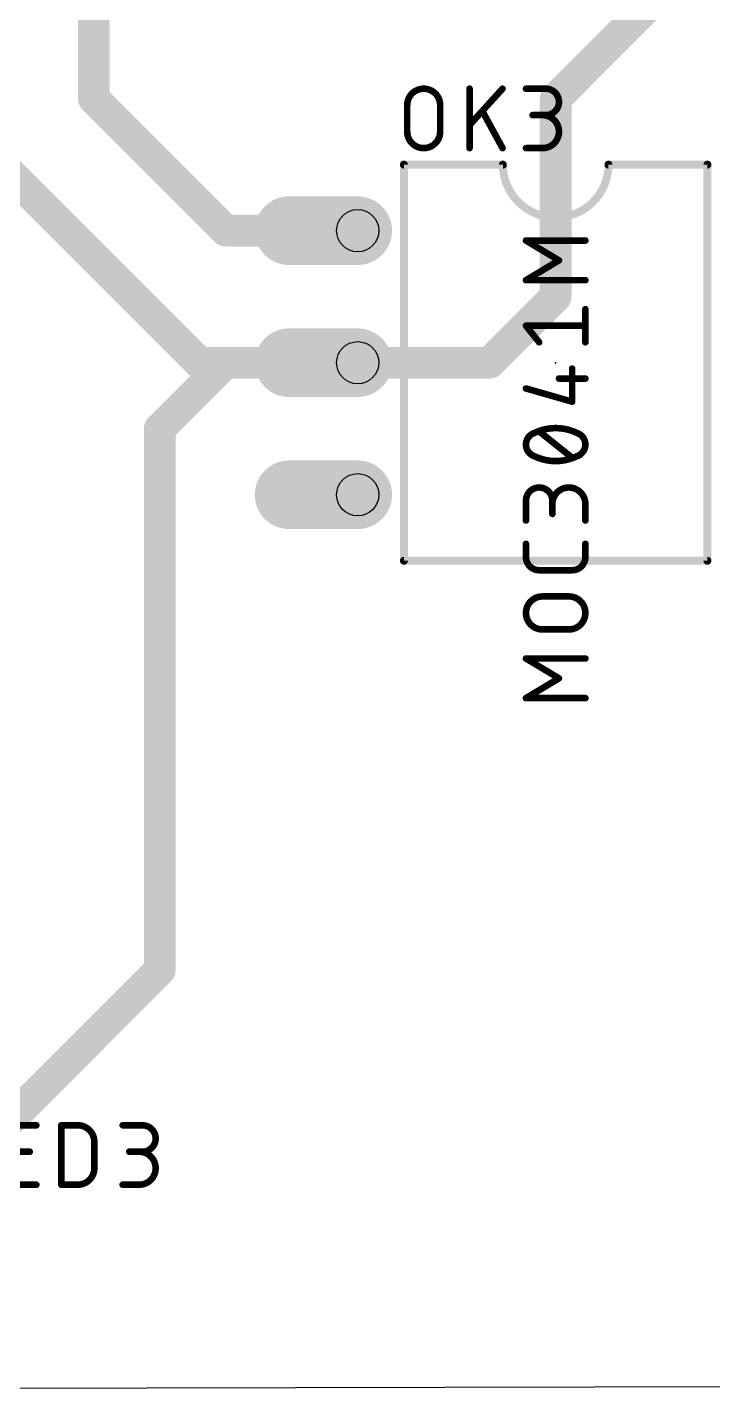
# Model space of a CAD drawing. Extents: x -11 to 108, y -2 to 100.
# Drawn here: x 30.47 to 43.66, y -2.03 to 24.23 of the extents above; entities that cross this region are included whole.
import ezdxf

# ---------------------------------------------------------------- set-up
doc = ezdxf.new("R2010")
doc.units = 0
for name, color, linetype in [('16', 132, 'CONTINUOUS'), ('17', 110, 'CONTINUOUS'), ('20', 31, 'CONTINUOUS'), ('21', 253, 'CONTINUOUS'), ('23', 53, 'CONTINUOUS'), ('25', 253, 'CONTINUOUS'), ('27', 253, 'CONTINUOUS'), ('44', 253, 'CONTINUOUS')]:
    doc.layers.add(name, color=color, linetype=linetype)

# ---------------------------------------------------------------- blocks, each defined once
blk = doc.blocks.new('OFFSETP100')
at = {"const_width": 1}
blk.add_lwpolyline([(0, 0), (1, 0)], dxfattribs=at)
at = {"const_width": 0.5}
for points in [[(0, 0.25, 1), (0, -0.25)], [(1, -0.25, 1), (1, 0.25)]]:
    blk.add_lwpolyline(points, format="xyb", dxfattribs=at)

msp = doc.modelspace()

# ---------------------------------------------------------------- linework, layer by layer
at = {"layer": '16', "const_width": 0.6096}
for points in [[(31.75, 22.86), (31.75, 27.94)], [(40.64, 22.86), (43.18, 25.4)], [(34.29, 20.32), (31.75, 22.86)], [(40.64, 19.05), (40.64, 22.86)], [(29.972, 21.59), (33.782, 17.78)], [(36.83, 20.32), (34.29, 20.32)], [(39.37, 17.78), (40.64, 19.05)], [(33.02, 16.51), (34.29, 17.78)], [(33.782, 17.78), (36.83, 17.78)], [(34.29, 17.78), (36.83, 17.78)], [(36.83, 17.78), (39.37, 17.78)], [(33.02, 6.096), (33.02, 16.51)], [(28.448, 1.524), (33.02, 6.096)]]:
    msp.add_lwpolyline(points, dxfattribs=at)
at = {"layer": '16', "const_width": 0.3048}
for points in [[(31.8578, 22.9678, 1), (31.6422, 22.7522)], [(40.5322, 22.9678, 1), (40.7478, 22.7522)], [(40.7924, 22.86, 1), (40.4876, 22.86)], [(31.5976, 22.86, 1), (31.9024, 22.86)], [(34.29, 20.4724, 1), (34.29, 20.1676)], [(34.1822, 20.2122, 1), (34.3978, 20.4278)], [(36.83, 20.1676, 1), (36.83, 20.4724)], [(40.4876, 19.05, 1), (40.7924, 19.05)], [(40.7478, 18.9422, 1), (40.5322, 19.1578)], [(33.782, 17.9324, 1), (33.782, 17.6276)], [(33.6742, 17.6722, 1), (33.8898, 17.8878)], [(34.29, 17.9324, 1), (34.29, 17.6276)], [(34.3978, 17.6722, 1), (34.1822, 17.8878)], [(36.83, 17.9324, 1), (36.83, 17.6276)], [(36.83, 17.6276, 1), (36.83, 17.9324)], [(36.83, 17.6276, 1), (36.83, 17.9324)], [(39.2622, 17.8878, 1), (39.4778, 17.6722)], [(39.37, 17.6276, 1), (39.37, 17.9324)], [(33.1724, 16.51, 1), (32.8676, 16.51)], [(32.9122, 16.6178, 1), (33.1278, 16.4022)], [(33.1278, 5.9882, 1), (32.9122, 6.2038)], [(32.8676, 6.096, 1), (33.1724, 6.096)]]:
    msp.add_lwpolyline(points, format="xyb", dxfattribs=at)
at = {"layer": '20'}
msp.add_line((-10.922, -2.032), (107.93, -1.778), dxfattribs=at)
at = {"layer": '21', "const_width": 0.1524}
for points in [[(37.719, 21.59), (37.719, 13.97)], [(37.719, 21.59), (39.624, 21.59)], [(43.561, 21.59), (41.656, 21.59)], [(43.561, 13.97), (43.561, 21.59)], [(43.561, 13.97), (37.719, 13.97)]]:
    msp.add_lwpolyline(points, dxfattribs=at)
at = {"layer": '21'}
for points, const_width in [([(37.7571, 21.59, 1), (37.6809, 21.59)], 0.0762), ([(37.719, 21.6281, 1), (37.719, 21.5519)], 0.0762), ([(39.624, 21.59, 1), (41.656, 21.59)], 0.1524), ([(39.6621, 21.59, 1), (39.5859, 21.59)], 0.0762), ([(39.624, 21.5519, 1), (39.624, 21.6281)], 0.0762), ([(41.656, 21.6281, 1), (41.656, 21.5519)], 0.0762), ([(41.6941, 21.59, 1), (41.6179, 21.59)], 0.0762), ([(43.5991, 21.59, 1), (43.5229, 21.59)], 0.0762), ([(43.561, 21.5519, 1), (43.561, 21.6281)], 0.0762), ([(37.719, 14.0081, 1), (37.719, 13.9319)], 0.0762), ([(37.6809, 13.97, 1), (37.7571, 13.97)], 0.0762), ([(43.5229, 13.97, 1), (43.5991, 13.97)], 0.0762), ([(43.561, 13.9319, 1), (43.561, 14.0081)], 0.0762)]:
    msp.add_lwpolyline(points, format="xyb", dxfattribs=dict(at, const_width=const_width))
at = {"layer": '23'}
msp.add_point((40.64, 17.78), dxfattribs=at)
at = {"layer": '25'}
for points, const_width in [([(38.4175, 22.733, 1), (37.7825, 22.733)], 0.127), ([(39.0144, 23.0505, 1), (38.9509, 23.0505)], 0.0635), ([(39.6411, 23.0291, 1), (39.5942, 23.0719)], 0.0635), ([(40.0685, 23.0822, 1), (40.0685, 23.0188)], 0.0635), ([(40.4495, 22.5425, 1), (40.4495, 23.0505)], 0.127), ([(40.4495, 23.0822, 1), (40.4495, 23.0188)], 0.0635), ([(40.4495, 23.0188, 1), (40.4495, 23.0822)], 0.0635), ([(37.8143, 22.733, 1), (37.7507, 22.733)], 0.0635), ([(37.7507, 22.733, 1), (37.8143, 22.733)], 0.0635), ([(38.4493, 22.733, 1), (38.3858, 22.733)], 0.0635), ([(38.3858, 22.733, 1), (38.4493, 22.733)], 0.0635), ([(39.2645, 22.6212, 1), (39.2088, 22.5908)], 0.0635), ([(40.1955, 22.5742, 1), (40.1955, 22.5108)], 0.0635), ([(40.386, 21.9075, 1), (40.386, 22.5425)], 0.127), ([(40.386, 22.5742, 1), (40.386, 22.5108)], 0.0635), ([(40.4495, 22.5742, 1), (40.4495, 22.5108)], 0.0635), ([(40.4495, 22.5108, 1), (40.4495, 22.5742)], 0.0635), ([(38.9592, 22.3734, 1), (39.0061, 22.3306)], 0.0635), ([(37.8143, 22.225, 1), (37.7507, 22.225)], 0.0635), ([(37.7507, 22.225, 1), (37.8143, 22.225)], 0.0635), ([(37.7825, 22.225, 1), (38.4175, 22.225)], 0.127), ([(38.4493, 22.225, 1), (38.3858, 22.225)], 0.0635), ([(38.3858, 22.225, 1), (38.4493, 22.225)], 0.0635), ([(38.9509, 21.9075, 1), (39.0144, 21.9075)], 0.0635), ([(39.5898, 21.8923, 1), (39.6455, 21.9227)], 0.0635), ([(40.0685, 21.9393, 1), (40.0685, 21.8758)], 0.0635), ([(40.386, 21.9393, 1), (40.386, 21.8758)], 0.0635), ([(40.386, 21.8758, 1), (40.386, 21.9393)], 0.0635), ([(30.6451, 3.0797, 1), (30.6451, 3.1433)], 0.0635), ([(31.1569, 3.1115, 1), (31.0934, 3.1115)], 0.0635), ([(31.1252, 3.1433, 1), (31.1252, 3.0797)], 0.0635), ([(31.4427, 3.1433, 1), (31.4427, 3.0797)], 0.0635), ([(31.7602, 2.794, 0.4142), (31.4427, 3.1115)], 0.127), ([(31.4427, 3.0797, 1), (31.4427, 3.1433)], 0.0635), ([(32.3063, 3.1433, 1), (32.3063, 3.0797)], 0.0635), ([(32.6873, 3.1433, 1), (32.6873, 3.0797)], 0.0635), ([(32.6873, 2.6035, 1), (32.6873, 3.1115)], 0.127), ([(32.6873, 3.0797, 1), (32.6873, 3.1433)], 0.0635), ([(30.5181, 2.5717, 1), (30.5181, 2.6353)], 0.0635), ([(31.7919, 2.794, 1), (31.7284, 2.794)], 0.0635), ([(31.7284, 2.794, 1), (31.7919, 2.794)], 0.0635), ([(32.4333, 2.6353, 1), (32.4333, 2.5717)], 0.0635), ([(32.6238, 2.6353, 1), (32.6238, 2.5717)], 0.0635), ([(32.6238, 1.9685, 1), (32.6238, 2.6035)], 0.127), ([(32.6873, 2.6353, 1), (32.6873, 2.5717)], 0.0635), ([(32.6873, 2.5717, 1), (32.6873, 2.6353)], 0.0635), ([(31.4427, 1.9685, 0.4142), (31.7602, 2.286)], 0.127), ([(31.7919, 2.286, 1), (31.7284, 2.286)], 0.0635), ([(31.7284, 2.286, 1), (31.7919, 2.286)], 0.0635), ([(30.6451, 1.9368, 1), (30.6451, 2.0003)], 0.0635), ([(31.0934, 1.9685, 1), (31.1569, 1.9685)], 0.0635), ([(31.1252, 2.0003, 1), (31.1252, 1.9368)], 0.0635), ([(31.4427, 2.0003, 1), (31.4427, 1.9368)], 0.0635), ([(31.4427, 1.9368, 1), (31.4427, 2.0003)], 0.0635), ([(32.3063, 2.0003, 1), (32.3063, 1.9368)], 0.0635), ([(32.6238, 2.0003, 1), (32.6238, 1.9368)], 0.0635), ([(32.6238, 1.9368, 1), (32.6238, 2.0003)], 0.0635)]:
    msp.add_lwpolyline(points, format="xyb", dxfattribs=dict(at, const_width=const_width))
at = {"layer": '25', "const_width": 0.127}
for points in [[(38.9826, 21.9075), (38.9826, 23.0505)], [(39.6177, 23.0505), (38.9826, 22.352)], [(40.0685, 23.0505), (40.4495, 23.0505)], [(37.7825, 22.225), (37.7825, 22.733)], [(38.4175, 22.733), (38.4175, 22.225)], [(39.6177, 21.9075), (39.2367, 22.606)], [(40.4495, 22.5425), (40.1955, 22.5425)], [(40.0685, 21.9075), (40.386, 21.9075)], [(30.1371, 3.1115), (30.6451, 3.1115)], [(31.1252, 1.9685), (31.1252, 3.1115)], [(31.1252, 3.1115), (31.4427, 3.1115)], [(32.3063, 3.1115), (32.6873, 3.1115)], [(30.1371, 2.6035), (30.5181, 2.6035)], [(31.7602, 2.794), (31.7602, 2.286)], [(32.6873, 2.6035), (32.4333, 2.6035)], [(30.6451, 1.9685), (30.1371, 1.9685)], [(31.4427, 1.9685), (31.1252, 1.9685)], [(32.3063, 1.9685), (32.6238, 1.9685)]]:
    msp.add_lwpolyline(points, dxfattribs=at)
at = {"layer": '27', "const_width": 0.127}
for points in [[(40.7035, 19.7485), (40.0685, 20.1295)], [(40.0685, 20.1295), (41.2115, 20.1295)], [(40.0685, 19.3675), (40.7035, 19.7485)], [(41.2115, 19.3675), (40.0685, 19.3675)], [(41.2115, 18.1737), (41.2115, 18.8087)], [(40.3225, 18.1737), (40.0685, 18.4912)], [(40.0685, 18.4912), (41.2115, 18.4912)], [(40.9575, 17.0307), (40.9575, 17.6657)], [(40.0685, 17.2847), (40.9575, 17.0307)], [(40.7035, 17.4752), (41.2115, 17.4752)], [(40.9575, 15.9512), (40.3225, 16.4592)], [(40.0685, 14.7447), (40.0685, 15.1257)], [(40.5765, 15.1257), (40.5765, 14.8717)], [(41.2115, 14.7447), (41.2115, 15.0622)], [(40.0685, 14.0425), (40.0685, 14.2965)], [(41.2115, 14.2965), (41.2115, 14.0425)], [(40.9575, 13.7885), (40.3225, 13.7885)], [(40.386, 13.2842), (40.894, 13.2842)], [(40.894, 12.6492), (40.386, 12.6492)], [(40.7035, 11.7094), (40.0685, 12.0904)], [(40.0685, 12.0904), (41.2115, 12.0904)], [(40.0685, 11.3284), (40.7035, 11.7094)], [(41.2115, 11.3284), (40.0685, 11.3284)]]:
    msp.add_lwpolyline(points, dxfattribs=at)
at = {"layer": '27'}
for points, const_width in [([(40.0848, 20.1567, 1), (40.0522, 20.1023)], 0.0635), ([(40.0685, 20.1612, 1), (40.0685, 20.0978)], 0.0635), ([(41.2115, 20.0978, 1), (41.2115, 20.1612)], 0.0635), ([(40.7198, 19.7213, 1), (40.6872, 19.7757)], 0.0635), ([(40.6872, 19.7213, 1), (40.7198, 19.7757)], 0.0635), ([(40.0685, 19.3992, 1), (40.0685, 19.3358)], 0.0635), ([(40.0522, 19.3947, 1), (40.0848, 19.3403)], 0.0635), ([(41.2115, 19.3358, 1), (41.2115, 19.3992)], 0.0635), ([(41.2433, 18.8087, 1), (41.1797, 18.8087)], 0.0635), ([(40.0933, 18.511, 1), (40.0437, 18.4714)], 0.0635), ([(40.0685, 18.5229, 1), (40.0685, 18.4595)], 0.0635), ([(41.2115, 18.4595, 1), (41.2115, 18.5229)], 0.0635), ([(40.2977, 18.1539, 1), (40.3473, 18.1935)], 0.0635), ([(41.1797, 18.1737, 1), (41.2433, 18.1737)], 0.0635), ([(40.9893, 17.6657, 1), (40.9258, 17.6657)], 0.0635), ([(40.0772, 17.3152, 1), (40.0598, 17.2542)], 0.0635), ([(40.7035, 17.5069, 1), (40.7035, 17.4435)], 0.0635), ([(41.2115, 17.4435, 1), (41.2115, 17.5069)], 0.0635), ([(40.9488, 17.0002, 1), (40.9662, 17.0612)], 0.0635), ([(40.9258, 17.0307, 1), (40.9893, 17.0307)], 0.0635), ([(40.64, 16.5227, 0.1139), (40.2273, 16.4275)], 0.127), ([(41.0528, 16.4275, 0.1139), (40.64, 16.5227)], 0.127), ([(40.64, 16.5544, 1), (40.64, 16.491)], 0.0635), ([(40.64, 16.491, 1), (40.64, 16.5544)], 0.0635), ([(40.2273, 16.4275, 0.3205), (40.0685, 16.2052)], 0.127), ([(40.2133, 16.456, 1), (40.2412, 16.3989)], 0.0635), ([(40.2375, 16.3974, 1), (40.217, 16.4575)], 0.0635), ([(40.3423, 16.484, 1), (40.3027, 16.4344)], 0.0635), ([(41.063, 16.4575, 1), (41.0425, 16.3974)], 0.0635), ([(41.2115, 16.2052, 0.3205), (41.0528, 16.4275)], 0.127), ([(41.0388, 16.3989, 1), (41.0667, 16.456)], 0.0635), ([(40.0685, 16.2052, 0.3205), (40.2273, 15.983)], 0.127), ([(40.1003, 16.2052, 1), (40.0367, 16.2052)], 0.0635), ([(40.0367, 16.2052, 1), (40.1003, 16.2052)], 0.0635), ([(40.2412, 16.0115, 1), (40.2133, 15.9544)], 0.0635), ([(40.2273, 15.983, 0.1139), (40.64, 15.8877)], 0.127), ([(40.217, 15.9529, 1), (40.2375, 16.013)], 0.0635), ([(40.64, 15.8877, 0.1139), (41.0528, 15.983)], 0.127), ([(41.0425, 16.013, 1), (41.063, 15.9529)], 0.0635), ([(41.0528, 15.983, 0.3205), (41.2115, 16.2052)], 0.127), ([(41.0667, 15.9544, 1), (41.0388, 16.0115)], 0.0635), ([(41.2433, 16.2052, 1), (41.1797, 16.2052)], 0.0635), ([(41.1797, 16.2052, 1), (41.2433, 16.2052)], 0.0635), ([(40.64, 15.9194, 1), (40.64, 15.856)], 0.0635), ([(40.64, 15.856, 1), (40.64, 15.9194)], 0.0635), ([(40.9377, 15.9264, 1), (40.9773, 15.976)], 0.0635), ([(40.5765, 15.1257, 1), (40.0685, 15.1257)], 0.127), ([(41.2115, 15.0622, 1), (40.5765, 15.0622)], 0.127), ([(40.1003, 15.1257, 1), (40.0367, 15.1257)], 0.0635), ([(40.0367, 15.1257, 1), (40.1003, 15.1257)], 0.0635), ([(40.6083, 15.1257, 1), (40.5448, 15.1257)], 0.0635), ([(40.5448, 15.1257, 1), (40.6083, 15.1257)], 0.0635), ([(40.5448, 15.0622, 1), (40.6083, 15.0622)], 0.0635), ([(41.2433, 15.0622, 1), (41.1797, 15.0622)], 0.0635), ([(41.1797, 15.0622, 1), (41.2433, 15.0622)], 0.0635), ([(40.0367, 14.7447, 1), (40.1003, 14.7447)], 0.0635), ([(40.5448, 14.8717, 1), (40.6083, 14.8717)], 0.0635), ([(41.1797, 14.7447, 1), (41.2433, 14.7447)], 0.0635), ([(40.1003, 14.2965, 1), (40.0367, 14.2965)], 0.0635), ([(41.2433, 14.2965, 1), (41.1797, 14.2965)], 0.0635), ([(40.0685, 14.0425, 0.4142), (40.3225, 13.7885)], 0.127), ([(40.1003, 14.0425, 1), (40.0367, 14.0425)], 0.0635), ([(40.0367, 14.0425, 1), (40.1003, 14.0425)], 0.0635), ([(40.9575, 13.7885, 0.4142), (41.2115, 14.0425)], 0.127), ([(41.2433, 14.0425, 1), (41.1797, 14.0425)], 0.0635), ([(41.1797, 14.0425, 1), (41.2433, 14.0425)], 0.0635), ([(40.3225, 13.8202, 1), (40.3225, 13.7567)], 0.0635), ([(40.3225, 13.7567, 1), (40.3225, 13.8202)], 0.0635), ([(40.9575, 13.8202, 1), (40.9575, 13.7567)], 0.0635), ([(40.9575, 13.7567, 1), (40.9575, 13.8202)], 0.0635), ([(40.386, 13.2842, 1), (40.386, 12.6492)], 0.127), ([(40.386, 13.316, 1), (40.386, 13.2525)], 0.0635), ([(40.386, 13.2525, 1), (40.386, 13.316)], 0.0635), ([(40.894, 13.316, 1), (40.894, 13.2525)], 0.0635), ([(40.894, 12.6492, 1), (40.894, 13.2842)], 0.127), ([(40.894, 13.2525, 1), (40.894, 13.316)], 0.0635), ([(40.386, 12.681, 1), (40.386, 12.6175)], 0.0635), ([(40.386, 12.6175, 1), (40.386, 12.681)], 0.0635), ([(40.894, 12.681, 1), (40.894, 12.6175)], 0.0635), ([(40.894, 12.6175, 1), (40.894, 12.681)], 0.0635), ([(40.0685, 12.1222, 1), (40.0685, 12.0587)], 0.0635), ([(40.0848, 12.1176, 1), (40.0522, 12.0632)], 0.0635), ([(41.2115, 12.0587, 1), (41.2115, 12.1222)], 0.0635), ([(40.7198, 11.6822, 1), (40.6872, 11.7366)], 0.0635), ([(40.6872, 11.6822, 1), (40.7198, 11.7366)], 0.0635), ([(40.0685, 11.3602, 1), (40.0685, 11.2967)], 0.0635), ([(40.0522, 11.3556, 1), (40.0848, 11.3012)], 0.0635), ([(41.2115, 11.2967, 1), (41.2115, 11.3602)], 0.0635)]:
    msp.add_lwpolyline(points, format="xyb", dxfattribs=dict(at, const_width=const_width))
at = {"layer": '44'}
for centre in [(36.83, 20.32), (36.83, 17.78), (36.83, 15.24)]:
    msp.add_circle(centre, 0.4064, dxfattribs=at)

# ---------------------------------------------------------------- block references
at = {"layer": '17', "xscale": 1.3208, "yscale": 1.3208, "rotation": 180}
for p in [(36.83, 20.32), (36.83, 20.32), (36.83, 17.78), (36.83, 17.78), (36.83, 15.24), (36.83, 15.24)]:
    msp.add_blockref('OFFSETP100', p, dxfattribs=at)

doc.saveas('drawing.dxf')
